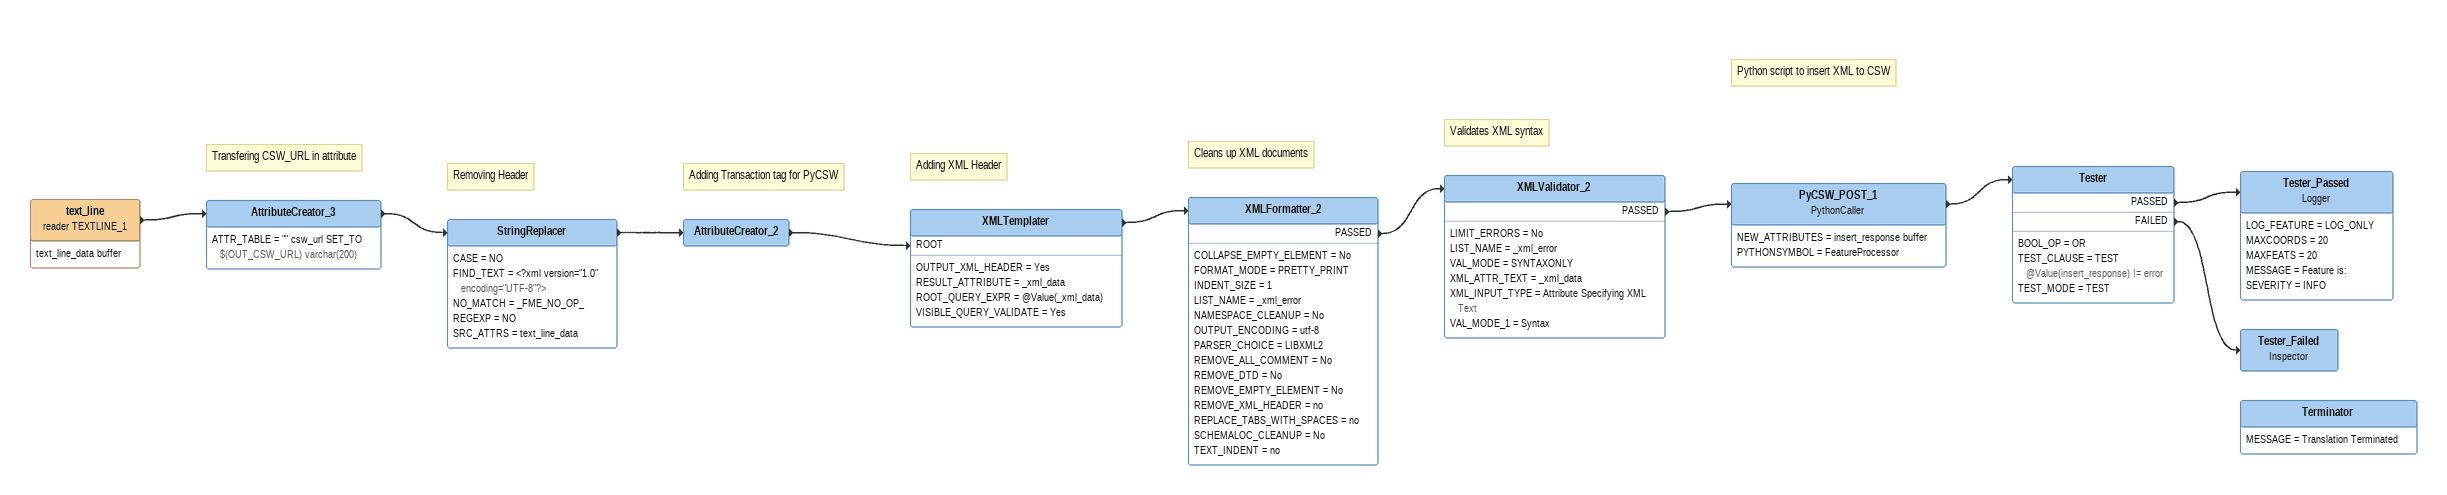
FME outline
text_line (reader TEXTLINE_1)
    attributes: text_line_data buffer
    -> AttributeCreator_3
Note: Transfering CSW_URL in attribute
AttributeCreator_3
    ATTR_TABLE = "" csw_url SET_TO $(OUT_CSW_URL) varchar(200)
    -> StringReplacer
Note: Removing Header
StringReplacer
    CASE = NO
    FIND_TEXT = <?xml version="1.0" encoding="UTF-8"?>
    NO_MATCH = _FME_NO_OP_
    REGEXP = NO
    SRC_ATTRS = text_line_data
    -> AttributeCreator_2
Note: Adding Transaction tag for PyCSW
AttributeCreator_2
    -> XMLTemplater [ROOT]
Note: Adding XML Header
XMLTemplater
    OUTPUT_XML_HEADER = Yes
    RESULT_ATTRIBUTE = _xml_data
    ROOT_QUERY_EXPR = @Value(_xml_data)
    VISIBLE_QUERY_VALIDATE = Yes
    -> XMLFormatter_2
Note: Cleans up XML documents
XMLFormatter_2
    COLLAPSE_EMPTY_ELEMENT = No
    FORMAT_MODE = PRETTY_PRINT
    INDENT_SIZE = 1
    LIST_NAME = _xml_error
    NAMESPACE_CLEANUP = No
    OUTPUT_ENCODING = utf-8
    PARSER_CHOICE = LIBXML2
    REMOVE_ALL_COMMENT = No
    REMOVE_DTD = No
    REMOVE_EMPTY_ELEMENT = No
    REMOVE_XML_HEADER = no
    REPLACE_TABS_WITH_SPACES = no
    SCHEMALOC_CLEANUP = No
    TEXT_INDENT = no
    PASSED -> XMLValidator_2
Note: Validates XML syntax
XMLValidator_2
    LIMIT_ERRORS = No
    LIST_NAME = _xml_error
    VAL_MODE = SYNTAXONLY
    XML_ATTR_TEXT = _xml_data
    XML_INPUT_TYPE = Attribute Specifying XML Text
    VAL_MODE_1 = Syntax
    PASSED -> PyCSW_POST_1
Note: Python script to insert XML to CSW
PyCSW_POST_1: PythonCaller
    NEW_ATTRIBUTES = insert_response buffer
    PYTHONSYMBOL = FeatureProcessor
    -> Tester
Tester
    BOOL_OP = OR
    TEST_CLAUSE = TEST @Value(insert_response) != error
    TEST_MODE = TEST
    PASSED -> Tester_Passed
    FAILED -> Tester_Failed
Tester_Passed: Logger
    LOG_FEATURE = LOG_ONLY
    MAXCOORDS = 20
    MAXFEATS = 20
    MESSAGE = Feature is:
    SEVERITY = INFO
Tester_Failed: Inspector
Terminator
    MESSAGE = Translation Terminated
